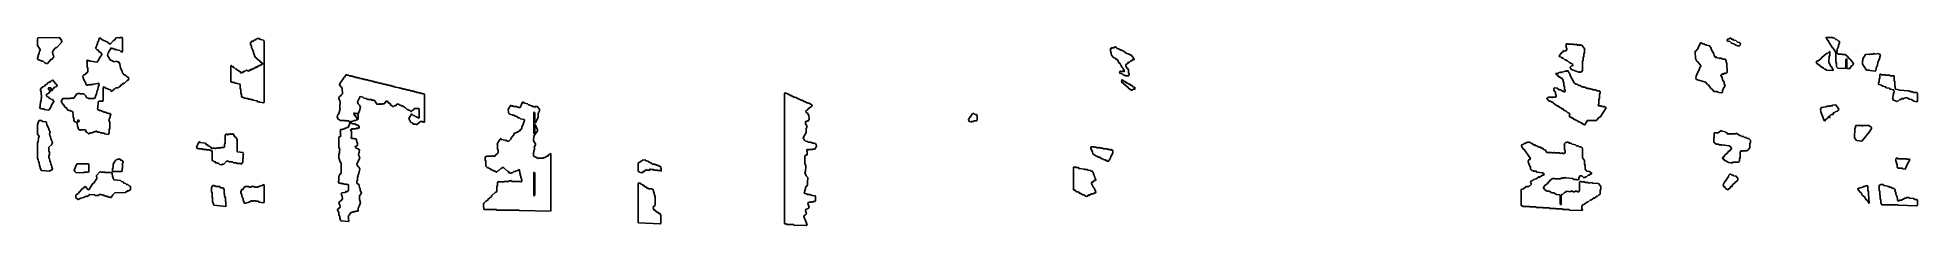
# Model space of a CAD drawing. Header units: millimetres. Extents: x 0 to 9902, y 0 to 994.
import ezdxf

# ---------------------------------------------------------------- set-up
doc = ezdxf.new("R2010")
doc.units = ezdxf.units.MM
doc.layers.add('M', color=7, linetype='Continuous')

msp = doc.modelspace()

# ---------------------------------------------------------------- linework, layer by layer
at = {"layer": 'M'}
for points in [[(37.8, 859.8), (29, 868), (22, 868), (20.2, 870.7), (9.7, 873.5), (0, 880.3), (0, 885.9), (3.5, 891.4), (3.5, 899.6), (8.8, 910.5), (10.5, 921.5), (14, 927), (14, 929.7), (0, 951.6), (0, 984.5), (3.5, 992.8), (115, 994.1), (122.1, 983.2), (123.8, 983.2), (128.3, 973.5), (123.8, 966.6), (101, 941.9), (97.5, 941.9), (88.8, 933.7), (79.1, 918.7), (80.9, 905.1), (84.4, 899.6), (86.2, 891.3), (72.9, 876.1), (71.1, 878.9), (51.9, 857), (47.5, 855.7), (37.8, 859.8)], [(328.9, 490.1), (327.2, 492.9), (316.7, 492.9), (309.7, 498.3), (306.2, 498.3), (304.5, 495.6), (295.7, 495.6), (286.9, 490.1), (278.2, 490.1), (269.3, 484.6), (264, 490.1), (257, 492.9), (252.6, 499.8), (254.3, 502.5), (251.8, 506.6), (227.3, 506.6), (223.7, 503.8), (221.9, 506.6), (218.4, 506.6), (214, 513.5), (214, 518.9), (210.5, 524.4), (208.7, 540.8), (206.1, 544.9), (193.9, 550.4), (191.2, 554.5), (191.2, 568.2), (187.7, 573.7), (187.7, 590.1), (185.9, 592.9), (185.9, 598.3), (183.3, 602.4), (174.6, 605.1), (172.8, 607.9), (164.1, 607.9), (162.3, 610.6), (158.8, 610.6), (153.5, 618.8), (143, 627.1), (134.2, 640.7), (132.5, 640.7), (124.5, 655.9), (132.5, 671), (172.8, 671), (174.6, 673.8), (190.4, 673.8), (206.2, 695.7), (209.7, 695.7), (211.4, 698.4), (222.1, 698.4), (223.8, 695.7), (243.1, 695.7), (251.9, 687.4), (257.1, 676.5), (265.9, 673.8), (267.7, 671), (299.1, 671), (305.2, 680.5), (305.2, 686), (310.5, 694.2), (312.2, 707.9), (317.5, 718.9), (319.3, 732.6), (322.8, 738), (322.8, 743.5), (324.5, 746.2), (320.2, 752.9), (318.5, 750.2), (294, 747.5), (292.2, 744.8), (278.2, 744.8), (276.4, 742), (265.9, 744.7), (264.1, 742), (257, 742), (254.3, 746.2), (254.3, 751.7), (242.1, 773.6), (242.1, 779.1), (236.8, 790.1), (243, 797), (248.3, 797), (255.3, 805.2), (258.8, 805.2), (264.9, 814.7), (264.9, 831.1), (261.4, 836.6), (261.4, 864), (259.6, 869.5), (262.3, 873.7), (265.9, 873.7), (267.7, 870.9), (276.4, 870.9), (278.2, 868.2), (313.2, 862.7), (330.7, 892.8), (335.1, 896.9), (338.5, 905), (332.4, 914.5), (325.4, 917.3), (316.7, 928.2), (313.2, 928.2), (305.2, 937.9), (310.5, 946.2), (312.2, 954.4), (315.7, 959.8), (315.7, 965.3), (322.8, 979), (322.8, 984.5), (327.2, 991.4), (337.8, 983.2), (367.6, 969.5), (381.6, 958.6), (400.9, 980.5), (402.7, 977.8), (413.1, 991.4), (429, 994.1), (430.8, 991.4), (434.2, 991.4), (435.9, 994.1), (444.8, 994.1), (447.5, 990), (447.5, 921.4), (444.8, 917.2), (437.7, 920), (432.4, 925.5), (416.6, 928.2), (414.9, 931), (406.1, 931), (397.4, 936.4), (388.6, 936.4), (386.9, 939.1), (372.1, 913.2), (368.6, 899.6), (383.4, 873.6), (393.9, 870.9), (400.9, 865.4), (416.8, 868.2), (418.5, 865.4), (427.3, 865.4), (433.5, 853.1), (437, 833.9), (445.7, 814.7), (447.5, 806.5), (455.3, 797), (458.8, 797), (471.1, 786), (478.2, 783.3), (480.8, 776.3), (474.6, 766.6), (472.8, 769.3), (457.1, 753), (453.6, 753), (450, 747.4), (448.3, 750.2), (444.8, 744.8), (437.8, 742), (432.5, 733.8), (429, 733.8), (423.8, 728.3), (411.5, 728.3), (404.5, 720.1), (401, 720.1), (397.5, 714.7), (388.6, 709.1), (385.1, 714.7), (355.3, 728.3), (348.3, 733.8), (345.8, 729.8), (345.8, 661.3), (343.1, 657.1), (322, 657.1), (319.4, 653.1), (317.7, 623), (315.9, 620.3), (315.9, 614.8), (318.5, 610.8), (322, 610.8), (323.8, 608.1), (332.5, 608.1), (341.3, 602.6), (346.6, 602.6), (348.3, 599.8), (357.1, 599.8), (365.9, 594.4), (371.2, 594.4), (372.9, 591.6), (381.7, 591.6), (386.1, 584.7), (382.6, 579.2), (382.6, 573.7), (377.3, 562.8), (377.3, 557.3), (375.6, 554.6), (380.8, 546.4), (380.8, 513.5), (377.3, 508), (377.3, 488.8), (371.1, 481.9), (353.5, 484.7), (351.7, 487.4), (341.2, 487.4), (339.5, 490.1), (328.9, 490.1)], [(8935.6, 961.1), (8923.3, 963.8), (8914.5, 972), (8902.2, 974.8), (8899.5, 979), (8903.9, 985.9), (8914.5, 988.6), (8916.2, 991.4), (8925.1, 985.9), (8930.4, 985.9), (8933.9, 980.4), (8946.2, 977.7), (8955, 969.5), (8965.5, 966.7), (8970, 959.8), (8968.2, 954.3), (8963.7, 947.4), (8946.1, 952.9), (8935.6, 961.1)], [(9475.6, 839.3), (9475.6, 858.5), (9472.3, 863.9), (9472.3, 913.2), (9470.6, 918.7), (9456.5, 939.2), (9454.9, 939.2), (9439.9, 963.8), (9438.2, 963.8), (9431.5, 977.5), (9429.9, 977.5), (9420.7, 992.7), (9421.6, 994.1), (9453.3, 994.1), (9455, 991.4), (9463.3, 991.4), (9471.6, 983.2), (9478.3, 983.2), (9486.6, 975), (9489.9, 975), (9492.5, 970.8), (9492.5, 965.3), (9485.8, 951.6), (9485.8, 946.1), (9479.2, 932.4), (9479.2, 924.2), (9475.8, 918.7), (9480, 909.3), (9483.3, 909.3), (9484.9, 906.5), (9504.9, 906.5), (9506.6, 903.8), (9523.2, 903.8), (9526.6, 898.3), (9534.9, 892.8), (9539.9, 884.6), (9548.2, 879.1), (9565.8, 855.8), (9559.9, 846.1), (9554.9, 843.4), (9546.5, 829.6), (9533.1, 829.6), (9530.6, 833.8), (9530.6, 877.6), (9528.2, 881.6), (9525.8, 877.6), (9525.8, 833.8), (9523.2, 829.6), (9483.2, 832.4), (9475.6, 839.3)], [(1169.9, 651.7), (1168.5, 654.4), (1158.8, 654.4), (1156, 659.9), (1133.8, 662.6), (1132.4, 665.4), (1121.3, 665.4), (1120, 668.1), (1110.2, 668.1), (1108.9, 670.8), (1097.8, 670.8), (1096.4, 673.6), (1086.7, 673.6), (1082.5, 679.1), (1075.6, 679.1), (1073.4, 683.2), (1073.4, 694.2), (1070.7, 699.7), (1070.7, 718.8), (1067.9, 724.3), (1067.9, 743.5), (1065.8, 747.5), (1050.6, 750.3), (1049.2, 753), (1039.5, 753), (1038.1, 755.7), (1028.4, 755.7), (1027, 758.5), (1020.1, 758.5), (1017.9, 762.6), (1017.9, 842.1), (1020.1, 846.4), (1024.3, 840.8), (1028.5, 840.8), (1031.3, 835.3), (1035.4, 835.3), (1043.8, 827.1), (1047.9, 827.1), (1050.7, 821.6), (1059, 818.9), (1061.8, 813.4), (1067.3, 813.4), (1072.8, 805.3), (1077, 810.7), (1079.8, 808), (1086.7, 816.2), (1089.6, 816.2), (1090.9, 813.5), (1099.2, 821.6), (1113, 816.2), (1120, 824.4), (1124.2, 821.7), (1132.5, 829.9), (1133.9, 827.2), (1140.8, 832.6), (1144.9, 832.6), (1149.1, 838.1), (1154.7, 835.3), (1161.7, 843.6), (1163, 840.9), (1164.3, 843.5), (1168.5, 843.5), (1172.7, 849.1), (1174.1, 846.4), (1178.2, 851.8), (1182.4, 851.8), (1184.4, 855.8), (1181, 862.5), (1175.4, 862.5), (1172.7, 868), (1169.9, 868), (1157.4, 881.7), (1154.6, 881.7), (1151.8, 887.2), (1146.3, 889.9), (1137.3, 913.2), (1137.3, 918.7), (1134.5, 926.9), (1127.5, 940.6), (1127.5, 946.1), (1122, 959.8), (1122, 965.3), (1128.3, 975), (1133.9, 972.3), (1138, 977.7), (1142.2, 977.7), (1146.3, 983.2), (1151.9, 983.2), (1156, 988.7), (1165.9, 988.7), (1167.2, 985.9), (1174.2, 985.9), (1175.6, 983.2), (1189.4, 980.4), (1192.9, 973.5), (1192.9, 653.1), (1190.8, 648.9), (1169.9, 651.7)], [(5713.9, 802.3), (5701, 805), (5699.7, 809.2), (5702.8, 816.3), (5704.6, 813.4), (5713, 813.4), (5714.8, 816.3), (5715.7, 813.4), (5717.3, 813.4), (5718.2, 816.2), (5720.9, 816.2), (5721.7, 813.4), (5723.3, 813.4), (5724.6, 817.4), (5717.3, 832.4), (5711.3, 837.9), (5706.2, 848.8), (5704.4, 848.8), (5701.9, 857.1), (5695.9, 859.8), (5690.7, 873.5), (5688.2, 873.5), (5684.7, 878.9), (5680.4, 878.9), (5677.9, 884.4), (5668.4, 887.2), (5665, 892.6), (5661.6, 892.6), (5659.8, 898.1), (5658.1, 898.1), (5656, 905), (5656, 913.2), (5652.5, 921.5), (5652.5, 932.4), (5653.9, 936.8), (5655.6, 934), (5657.3, 939.5), (5659.9, 936.7), (5660.7, 939.4), (5667.6, 939.4), (5668.5, 942.3), (5669.4, 939.4), (5671.9, 939.4), (5672.7, 942.1), (5678, 944.9), (5678.9, 942.1), (5683.1, 942.1), (5685.7, 936.6), (5696, 933.9), (5696.9, 931.2), (5702, 931.2), (5702.9, 928.4), (5708, 928.4), (5708.9, 925.7), (5714, 925.7), (5714.9, 922.9), (5720, 922.9), (5720.9, 920.2), (5726.9, 917.4), (5727.8, 914.7), (5732, 914.7), (5732.9, 912), (5750.1, 906.5), (5750.9, 903.8), (5756.1, 903.8), (5756.9, 901), (5762.1, 901), (5765.5, 892.8), (5770.6, 890.1), (5772.8, 883.1), (5771.5, 876.2), (5769.6, 876.2), (5768.8, 878.7), (5767.2, 873.5), (5765.5, 873.5), (5764.6, 870.7), (5758.6, 870.7), (5754.3, 865.3), (5747.5, 862.5), (5746.6, 859.8), (5744.8, 859.8), (5744, 862.3), (5742.3, 857), (5740.6, 857), (5739.8, 854.3), (5732.9, 851.6), (5731.6, 844.8), (5732.9, 840.8), (5734.6, 840.8), (5737.2, 832.6), (5742.3, 829.8), (5745.8, 821.6), (5747.1, 817.4), (5747.1, 809.2), (5750.5, 801), (5750.5, 798.2), (5746.6, 791.2), (5744.8, 794), (5743.2, 791.3), (5734.5, 791.3), (5733.7, 793.9), (5732, 791.3), (5718.2, 796.8), (5713.9, 802.3)], [(8073.3, 833.8), (8073.3, 836.6), (8079.5, 843.5), (8084.8, 843.5), (8087.4, 847.6), (8084.8, 854.3), (8076, 857), (8072.5, 862.5), (8067.2, 862.5), (8058.4, 870.7), (8054.9, 870.7), (8051.3, 876.2), (8044.3, 876.2), (8035.5, 884.4), (8030.2, 884.4), (8026.7, 889.9), (8017.9, 892.6), (8015.2, 896.8), (8028.4, 914.7), (8032, 914.7), (8037.2, 922.9), (8040.9, 922.9), (8042.6, 920.3), (8047.9, 925.7), (8051.4, 923), (8055.7, 929.7), (8055.7, 935.1), (8052.2, 940.6), (8052.2, 954.3), (8050.4, 957.1), (8053.1, 961.3), (8058.5, 961.3), (8060.2, 958.6), (8065.5, 961.3), (8067.3, 958.5), (8090.2, 958.5), (8091.9, 955.8), (8097.2, 958.6), (8100.7, 955.8), (8104.2, 958.6), (8111.2, 953.1), (8113, 955.8), (8116.6, 955.8), (8118.3, 953.1), (8121.8, 955.8), (8123.6, 953.1), (8127, 953.1), (8128.9, 955.9), (8130.7, 953.1), (8134.2, 953.1), (8151, 932.4), (8149.2, 929.7), (8149.2, 913.2), (8145.7, 907.8), (8145.7, 894.1), (8142.2, 888.6), (8142.2, 874.9), (8138.6, 869.4), (8138.6, 820.1), (8130.6, 810.4), (8128.9, 813.1), (8127.2, 810.5), (8123.5, 810.5), (8121.8, 813.2), (8118.3, 810.5), (8079.5, 824.2), (8073.3, 833.8)], [(8853, 706.4), (8846, 706.4), (8844.2, 709.2), (8830.2, 709.2), (8821.4, 720.1), (8816.1, 722.9), (8809.1, 733.9), (8802.1, 742), (8796.8, 744.8), (8786.3, 758.5), (8738.8, 772.2), (8734.4, 779.1), (8736.2, 790.1), (8746.7, 814.7), (8753.7, 825.7), (8753.7, 831.1), (8760.8, 842.1), (8760.8, 844.8), (8745.9, 865.3), (8740.6, 868), (8732.7, 883.1), (8730.9, 918.8), (8733.6, 922.9), (8737.1, 922.9), (8746.7, 937.9), (8746.7, 940.7), (8761.7, 966.8), (8770.5, 961.3), (8777.6, 961.3), (8786.4, 955.8), (8791.6, 955.8), (8793.4, 953), (8807.5, 950.3), (8815.4, 937.9), (8815.4, 932.5), (8829.4, 907.8), (8831.2, 899.6), (8839, 887.4), (8844.3, 890.1), (8846.1, 887.3), (8860.1, 884.6), (8861.8, 882), (8863.5, 884.6), (8868.9, 884.6), (8877.7, 879.1), (8890, 879.1), (8894.4, 872.2), (8894.4, 864), (8897.9, 858.5), (8899.7, 809.2), (8893.4, 802.2), (8891.6, 805), (8884.7, 805), (8881.2, 799.5), (8877.6, 799.5), (8875.9, 802.2), (8872.4, 796.8), (8868.9, 796.8), (8866.3, 792.8), (8873.3, 781.9), (8875.1, 770.9), (8883.9, 757.2), (8883.9, 749), (8889.2, 740.8), (8875.1, 716.1), (8875.1, 705.1), (8872.4, 700.9), (8854.8, 703.7), (8853, 706.4)], [(9413.2, 826.9), (9408.2, 832.4), (9404.9, 832.4), (9401.6, 837.9), (9396.6, 837.9), (9393.2, 843.3), (9389.9, 843.3), (9383.3, 851.6), (9378.3, 851.6), (9369, 864), (9374.9, 870.9), (9379.9, 870.9), (9393.2, 881.8), (9396.6, 887.3), (9423.2, 909.3), (9428.2, 909.3), (9438.3, 920.3), (9440.9, 916), (9440.9, 899.5), (9437.5, 894.1), (9435.9, 861.3), (9448.3, 838.1), (9450, 838.1), (9459.2, 822.9), (9456.6, 818.7), (9421.5, 821.4), (9418.2, 826.9), (9413.2, 826.9)], [(9634.7, 821.4), (9612.2, 853), (9612.2, 869.5), (9615.5, 875), (9615.5, 880.4), (9628, 903.8), (9649.8, 906.5), (9651.4, 903.9), (9653, 906.5), (9669.7, 906.5), (9671.3, 909.3), (9674.8, 909.3), (9676.4, 906.5), (9698.1, 909.3), (9699.7, 906.5), (9704.7, 906.5), (9707.3, 902.3), (9703.9, 891.3), (9703.9, 885.9), (9694, 861.2), (9692.3, 847.5), (9685.6, 833.8), (9685.6, 828.4), (9682.3, 820.1), (9679.8, 815.9), (9653, 818.7), (9651.3, 821.4), (9634.7, 821.4)], [(1597.9, 24.6), (1596, 28.8), (1592.3, 39.8), (1592.3, 45.3), (1587.3, 58.9), (1586.1, 67.2), (1579.9, 83.6), (1581.8, 87.8), (1585.5, 87.8), (1588, 93.3), (1591.7, 93.3), (1593.5, 97.3), (1592.3, 108.2), (1587.3, 119.2), (1590.4, 126.1), (1599.1, 131.6), (1605.9, 141.1), (1604.7, 154.8), (1599.7, 165.8), (1602.9, 172.7), (1620.3, 175.4), (1625.3, 181), (1626.6, 178.2), (1629, 178.2), (1635.1, 183.6), (1637, 187.7), (1637, 212.3), (1635.1, 216.3), (1627.7, 216.3), (1626.5, 219.1), (1611.6, 219.1), (1610.3, 221.8), (1596.7, 221.8), (1595.4, 224.5), (1588, 224.5), (1583.6, 231.5), (1586.1, 237), (1587.3, 258.9), (1589.8, 267.1), (1593, 274.1), (1595.5, 271.4), (1598.5, 278), (1598.5, 310.9), (1599.7, 313.6), (1599.7, 330), (1594.2, 336.8), (1586.1, 357.4), (1587.3, 360.2), (1587.3, 376.6), (1589.8, 382.1), (1589.8, 395.8), (1592.3, 404), (1586.1, 412.2), (1586.1, 464.2), (1590.5, 471.2), (1595.4, 471.2), (1597.2, 475.2), (1596, 480.6), (1596, 491.6), (1593.5, 497.1), (1596.7, 506.8), (1605.3, 506.8), (1606.6, 509.5), (1614, 509.5), (1615.3, 512.2), (1620.2, 512.2), (1621.5, 515), (1626.5, 515), (1627.7, 517.7), (1635.1, 517.7), (1646.4, 545.2), (1647.6, 542.5), (1649.4, 546.4), (1647.6, 550.2), (1645.1, 544.7), (1643.8, 547.6), (1641.3, 547.6), (1638.9, 553.1), (1628.9, 553.1), (1627.8, 555.7), (1626.6, 553.1), (1619, 553.1), (1617.8, 555.8), (1592.9, 555.8), (1591.7, 558.6), (1585.5, 561.3), (1578.6, 573.7), (1579.9, 582), (1586.1, 592.9), (1593.5, 614.8), (1592.3, 617.5), (1592.3, 639.5), (1593.5, 642.2), (1593.5, 655.9), (1587.3, 669.5), (1587.3, 675.1), (1590.4, 682), (1595.4, 684.7), (1599.2, 690.2), (1601.6, 690.2), (1605.9, 697), (1604.7, 727), (1591, 743.5), (1591, 746.3), (1596.6, 758.6), (1610.3, 775), (1614, 783.3), (1616.5, 783.3), (1624, 797), (1627.8, 797), (1629.1, 794.3), (1639, 794.3), (1640.2, 791.5), (1650.2, 791.5), (1651.4, 788.8), (1661.3, 788.8), (1662.6, 786), (1672.5, 786), (1673.8, 783.3), (1683.7, 783.3), (1684.9, 780.6), (1694.9, 780.6), (1696.1, 777.8), (1706, 777.8), (1707.3, 775.1), (1717.2, 775.1), (1718.4, 772.3), (1728.4, 772.3), (1729.6, 769.6), (1739.5, 769.6), (1740.8, 766.9), (1750.7, 766.9), (1752, 764.1), (1761.9, 764.1), (1763.1, 761.4), (1773.1, 761.4), (1774.3, 758.7), (1784.2, 758.7), (1785.5, 755.9), (1795.4, 755.9), (1796.6, 753.2), (1806.6, 753.2), (1807.8, 750.4), (1817.7, 750.4), (1819, 747.7), (1828.9, 747.7), (1830.2, 745), (1840.1, 745), (1841.3, 742.2), (1851.3, 742.2), (1852.5, 739.5), (1862.4, 739.5), (1863.7, 736.8), (1873.6, 736.8), (1874.8, 734), (1883.5, 734), (1884.8, 731.3), (1905.9, 728.5), (1907.1, 725.8), (1917.1, 725.8), (1918.3, 723.1), (1928.2, 723.1), (1929.5, 720.3), (1939.4, 720.3), (1940.6, 717.6), (1950.6, 717.6), (1951.8, 714.8), (1961.7, 714.8), (1963, 712.1), (1972.9, 712.1), (1974.2, 709.4), (1984.1, 709.4), (1985.3, 706.6), (1995.3, 706.6), (1996.5, 703.9), (2006.4, 703.9), (2007.7, 701.2), (2017.6, 701.2), (2018.8, 698.4), (2028.8, 698.4), (2030, 695.7), (2036.2, 695.7), (2038.1, 691.5), (2038.1, 549.1), (2036.2, 544.7), (2034.8, 547.6), (2027.4, 547.6), (2026.2, 550.4), (2017.6, 550.4), (1997.7, 533.9), (1995.1, 533.9), (1993.9, 536.7), (1979, 536.7), (1974, 542.2), (1966.6, 544.9), (1956, 565.5), (1969.1, 589), (1970.4, 586.2), (1975.4, 586.2), (1981.6, 580.7), (1986.5, 580.7), (1992.7, 575.2), (1996.5, 575.2), (1997.7, 572.5), (2001.5, 572.5), (2002.7, 569.7), (2006.4, 569.7), (2007.6, 567.1), (2009.4, 571), (2009.4, 614.8), (2007.5, 618.8), (1985.3, 618.8), (1977.9, 610.6), (1971.7, 607.9), (1967.9, 602.4), (1965.4, 602.4), (1960.4, 607.9), (1946.7, 613.4), (1938, 621.6), (1935.6, 621.6), (1931.8, 627), (1925.6, 629.8), (1924.4, 632.5), (1915.7, 632.5), (1914.4, 635.3), (1904.5, 638), (1903.3, 640.7), (1892.2, 640.7), (1884.8, 632.5), (1878.5, 632.5), (1872.3, 627), (1868.5, 632.5), (1862.3, 635.3), (1857.3, 643.5), (1854.9, 643.5), (1851.1, 648.9), (1847.4, 648.9), (1842.5, 657.1), (1836.4, 657.1), (1831.4, 648.9), (1828.9, 648.9), (1826.4, 643.5), (1815.2, 643.5), (1812.7, 640.6), (1811.4, 643.5), (1807.8, 643.5), (1806.6, 640.7), (1804, 640.7), (1801.6, 643.4), (1800.4, 640.7), (1795.3, 640.7), (1794.1, 643.3), (1792.9, 640.7), (1787.8, 640.7), (1784.1, 648.9), (1781.6, 648.9), (1777.9, 657.2), (1771.7, 662.6), (1760.5, 662.6), (1759.3, 665.4), (1739.4, 665.4), (1738.2, 668.1), (1733.2, 668.1), (1732, 670.8), (1718.3, 673.6), (1713.4, 679.1), (1698.6, 681.8), (1685.6, 653.1), (1688.7, 643.6), (1696.1, 635.4), (1700.5, 625.8), (1694.3, 601.1), (1687.4, 588.6), (1684.8, 591.4), (1672.4, 591.4), (1671.1, 594.2), (1667.5, 594.2), (1665.7, 590.2), (1668.8, 583.4), (1673.8, 580.7), (1685.6, 562.8), (1683.7, 558.6), (1678.7, 558.6), (1677.5, 555.8), (1666.3, 555.8), (1665.1, 553.1), (1652.7, 550.4), (1650.8, 546.4), (1653.9, 539.6), (1658.9, 539.6), (1660.1, 536.9), (1672.5, 536.9), (1673.8, 534.1), (1678.7, 534.1), (1680, 531.4), (1688.6, 531.4), (1694.3, 521.7), (1694.3, 518.9), (1692.4, 514.8), (1684.9, 514.8), (1683.6, 511.9), (1682.3, 514.8), (1678.7, 514.8), (1677.5, 512), (1660.1, 512), (1658.9, 509.3), (1656.3, 509.3), (1653.8, 512), (1648.4, 505.3), (1653.3, 497.1), (1653.3, 469.7), (1652.1, 464.2), (1653.9, 460.2), (1667.5, 460.2), (1668.8, 457.5), (1677.5, 457.5), (1679.4, 453.3), (1679.4, 447.8), (1684.3, 434.1), (1685.6, 425.9), (1681.2, 418.9), (1675, 418.9), (1673.2, 414.9), (1677.5, 408.2), (1688.7, 405.4), (1689.9, 402.7), (1693.6, 402.7), (1695.5, 398.5), (1694.3, 387.5), (1691.8, 382), (1690.5, 373.9), (1696.8, 360.2), (1695.5, 354.7), (1681.9, 324.5), (1681.9, 321.9), (1684.9, 315.1), (1687.4, 315.1), (1689.9, 309.6), (1693.6, 306.8), (1696.8, 297.2), (1694.3, 283.5), (1688.1, 267), (1688.1, 261.6), (1685.6, 256.1), (1684.3, 239.7), (1681.9, 234.2), (1681.9, 226), (1683.7, 222), (1692.4, 216.5), (1694.3, 212.3), (1695.5, 201.4), (1699.2, 193.2), (1699.2, 187.7), (1705.5, 171.2), (1695.5, 157.5), (1695.5, 138.4), (1700.5, 121.9), (1695.5, 105.5), (1689.3, 91.8), (1688.1, 86.4), (1689.3, 80.9), (1687.4, 76.7), (1676.2, 76.7), (1675, 73.9), (1670, 73.9), (1668.8, 71.2), (1662.6, 73.9), (1661.3, 71.2), (1656.4, 71.2), (1655.1, 68.5), (1650.2, 68.5), (1641.5, 54.8), (1637.8, 52.1), (1635.9, 45.3), (1637.2, 42.6), (1637.2, 34.3), (1639.7, 26.1), (1637.7, 21.9), (1597.9, 24.6)], [(5774.9, 884.8), (5776.2, 880.4), (5774.9, 876), (5773.5, 880.4), (5774.9, 884.8)], [(8137.6, 536.7), (8134.1, 542.1), (8128.8, 542.1), (8123.5, 547.6), (8116.5, 547.6), (8112.9, 553.1), (8104.1, 555.9), (8100.6, 561.3), (8091.8, 561.3), (8088.3, 566.8), (8083, 566.8), (8079.5, 572.3), (8072.5, 572.3), (8068, 579.2), (8071.5, 587.4), (8067.2, 594.2), (8058.4, 596.9), (8051.3, 605.1), (8039, 610.6), (8035.5, 616.1), (8028.4, 616.1), (8024.9, 621.6), (8017.9, 624.3), (8014.4, 629.8), (8009.1, 629.8), (8005.6, 635.2), (8000.3, 635.2), (7975.6, 654.4), (7972.1, 654.4), (7970.3, 657.1), (7961.5, 657.1), (7950, 672.3), (7956.3, 679.3), (7961.6, 676.5), (7963.3, 679.3), (7966.9, 679.3), (7970.4, 676.6), (7972.1, 679.3), (7977.5, 679.3), (7979.2, 676.6), (7980.9, 679.3), (7996.7, 679.3), (7999.3, 683.3), (7999.3, 688.7), (7995.8, 694.2), (7995.8, 702.4), (7987, 716.1), (7987, 724.4), (7989.7, 728.5), (8003.9, 725.8), (8014.4, 717.6), (8021.5, 717.6), (8032.1, 709.4), (8039.1, 709.4), (8040.9, 706.6), (8044.3, 706.6), (8046.9, 710.7), (8046.9, 716.1), (8043.4, 721.6), (8043.4, 735.3), (8039.8, 740.7), (8039.8, 754.4), (8036.3, 759.9), (8036.3, 768.1), (8026.7, 780.4), (8021.4, 780.4), (8017.9, 785.8), (8012.6, 785.8), (8007.3, 794.1), (8000.3, 796.8), (7997.6, 801), (8000.3, 805.2), (8003.8, 802.5), (8009.1, 808), (8010.9, 805.3), (8016.2, 810.7), (8019.7, 808), (8021.4, 810.7), (8025, 810.7), (8026.7, 808), (8028.4, 810.7), (8042.5, 813.4), (8047.9, 819), (8049.7, 816.2), (8058.4, 816.2), (8060.2, 819), (8067.3, 805.2), (8071.7, 801.1), (8075.2, 790.1), (8089.3, 765.4), (8089.3, 762.7), (8095.5, 753.1), (8102.5, 747.7), (8107.8, 747.7), (8118.3, 739.5), (8125.4, 739.5), (8134.2, 734), (8141.2, 734), (8143, 731.3), (8150, 731.3), (8158.8, 725.8), (8165.9, 725.8), (8167.6, 723.1), (8172.9, 725.8), (8174.7, 723.1), (8181.7, 723.1), (8183.5, 720.3), (8190.5, 720.3), (8192.3, 717.6), (8206.4, 717.6), (8215.2, 712.1), (8222.2, 712.1), (8224, 709.4), (8227.5, 712.2), (8230.2, 707.9), (8230.2, 699.7), (8226.7, 694.2), (8226.7, 672.3), (8223.2, 666.8), (8223.2, 642.2), (8219.7, 636.7), (8222.2, 632.7), (8236.3, 632.7), (8238.1, 630), (8245.1, 630), (8246.9, 627.2), (8253.9, 630), (8261.9, 623), (8231, 572.3), (8227.5, 572.3), (8220.5, 566.8), (8215.2, 558.6), (8211.6, 555.8), (8202.9, 555.8), (8201, 553), (8199.2, 555.8), (8164.1, 555.8), (8148.2, 531.1), (8144.7, 536.7), (8137.6, 536.7)], [(9770.3, 672.3), (9772, 675.1), (9773.7, 688.8), (9777, 694.2), (9777, 699.7), (9780.3, 705.2), (9780.3, 710.6), (9776.2, 717.4), (9757.9, 720.1), (9754.6, 725.6), (9737.9, 728.3), (9734.6, 733.8), (9719.6, 736.6), (9713, 742), (9699.6, 744.8), (9697.1, 748.9), (9697.1, 754.5), (9700.4, 760), (9700.4, 773.6), (9703.7, 779.1), (9703.7, 795.5), (9706.3, 799.7), (9709.7, 799.7), (9711.4, 797), (9733, 797), (9734.7, 794.3), (9756.4, 794.3), (9758, 791.5), (9778, 791.5), (9780.5, 787.3), (9780.5, 765.4), (9783.9, 760), (9783.9, 738), (9785.5, 735.3), (9785.5, 724.4), (9788, 720.3), (9804.6, 717.6), (9806.3, 714.8), (9856.3, 712.1), (9857.9, 709.4), (9866.3, 709.4), (9867.9, 706.6), (9879.6, 706.6), (9881.2, 703.9), (9899.6, 703.9), (9902.1, 699.7), (9902.1, 658.6), (9899.5, 654.4), (9882.8, 657.2), (9871.1, 665.4), (9857.8, 668.1), (9854.5, 673.6), (9847.8, 673.6), (9846.2, 676.3), (9832.9, 673.6), (9826.2, 668), (9824.5, 670.8), (9821.3, 670.8), (9814.6, 665.4), (9809.6, 665.4), (9803, 659.9), (9793, 657.2), (9791.3, 654.3), (9786.2, 659.9), (9776.2, 662.6), (9770.3, 672.3)], [(20.2, 616.1), (18.5, 618.8), (13.2, 618.8), (10.5, 623), (14, 628.5), (14, 642.2), (15.8, 645), (15.8, 653.2), (19.3, 658.6), (19.3, 672.3), (21, 675.1), (19.3, 707.9), (15.8, 713.3), (15.8, 721.6), (20.2, 728.5), (23.7, 728.5), (27.2, 734), (36, 736.7), (43, 745), (46.5, 745), (55.3, 755.9), (58.8, 755.9), (60.6, 758.7), (62.4, 756), (65.8, 761.4), (69.3, 761.4), (78.2, 769.7), (103.7, 740.8), (97.5, 733.8), (88.7, 731.1), (72.9, 711.8), (70.1, 716.1), (73.7, 721.6), (69.3, 728.3), (58.9, 728.3), (56.3, 724.3), (58.9, 717.6), (62.4, 717.6), (66.9, 710.6), (57.2, 698.2), (50.2, 695.5), (45.8, 688.7), (50.2, 682), (57.2, 679.2), (60.7, 673.8), (64.2, 673.8), (69.4, 668.3), (78.2, 665.5), (86.2, 655.9), (75.6, 639.4), (70.4, 625.7), (58.9, 610.6), (36, 613.3), (34.3, 616.1), (20.2, 616.1)], [(3984.3, 2.7), (3982.9, 5.5), (3946.2, 5.5), (3944.7, 8.2), (3936.3, 8.2), (3934.1, 12.4), (3934.1, 697), (3936.3, 701.2), (3951.9, 695.7), (3953.3, 692.9), (3959, 692.9), (3966, 687.5), (3970.3, 687.5), (3971.7, 684.7), (3977.3, 684.7), (3984.4, 679.3), (3988.6, 679.3), (3990.1, 676.5), (3995.7, 676.5), (4002.7, 671), (4007, 671), (4008.4, 668.3), (4014, 668.3), (4021.1, 662.8), (4026.8, 662.8), (4033.8, 657.3), (4038.1, 657.3), (4039.5, 654.6), (4045.1, 654.6), (4052.2, 649.1), (4056.5, 649.1), (4057.9, 646.4), (4063.5, 646.4), (4070.6, 640.9), (4074.8, 640.9), (4079.8, 634), (4074.8, 627), (4064.9, 621.6), (4062.1, 616.1), (4057.9, 616.1), (4055.1, 610.6), (4049.4, 607.9), (4047.3, 603.8), (4049.4, 597.1), (4055, 594.3), (4062.8, 582), (4064.3, 560), (4059.2, 553), (4057.8, 555.7), (4055, 550.2), (4053.6, 553), (4052.2, 550.4), (4046.6, 550.4), (4044.5, 546.3), (4044.5, 538.2), (4051.5, 527.2), (4051.5, 518.9), (4048.7, 513.5), (4048.7, 491.6), (4033.2, 464.2), (4039.5, 451.9), (4045.1, 446.5), (4056.5, 443.8), (4057.9, 441), (4070.6, 441), (4072, 438.3), (4079.1, 438.3), (4080.5, 435.6), (4091.8, 435.6), (4093.2, 432.8), (4097.4, 432.8), (4103.8, 423.2), (4103.8, 420.4), (4096, 405.2), (4091.8, 405.2), (4090.3, 402.4), (4087.5, 405.2), (4086.1, 402.4), (4084.6, 405.1), (4083.3, 402.5), (4063.5, 402.5), (4062.1, 399.8), (4059.2, 399.8), (4057.8, 402.4), (4055, 399.7), (4053.6, 402.4), (4051.5, 398.5), (4051.5, 393), (4053, 390.3), (4053, 379.4), (4054.4, 376.6), (4052.2, 372.3), (4049.4, 375.1), (4048, 372.4), (4045.2, 372.4), (4041.7, 365.6), (4041.7, 327.3), (4047.3, 316.4), (4045.9, 313.6), (4044.5, 286.2), (4041.7, 280.8), (4049.4, 263), (4057.2, 253.4), (4057.2, 242.4), (4055.8, 239.7), (4055.8, 215), (4052.2, 208.1), (4049.4, 208.1), (4044.5, 198.6), (4044.5, 193.1), (4041.7, 187.6), (4041.7, 182.2), (4038.8, 174), (4040.9, 170), (4052.2, 167.2), (4053.6, 164.5), (4067.8, 164.5), (4069.2, 161.8), (4076.2, 161.8), (4077.6, 159), (4096, 156.3), (4098.2, 152.1), (4098.2, 132.9), (4091.7, 125.9), (4088.9, 128.6), (4087.5, 126), (4080.5, 126), (4079, 123.2), (4076.2, 125.9), (4074.8, 123.2), (4064.9, 123.2), (4063.5, 120.4), (4060.7, 123.2), (4057.2, 116.5), (4064.3, 97.3), (4059.3, 90.4), (4052.2, 87.6), (4050.8, 84.9), (4046.6, 84.9), (4044.5, 78.1), (4050.1, 61.7), (4043.7, 54.8), (4039.5, 54.8), (4036, 48), (4053, 4.2), (4050.8, 0), (3984.3, 2.7)], [(5743.1, 733.8), (5737.9, 733.8), (5735.3, 739.3), (5721.6, 747.5), (5720.7, 750.2), (5719, 750.2), (5717.3, 755.7), (5711.3, 755.7), (5709.1, 762.7), (5711.3, 769.6), (5713.2, 769.6), (5714, 766.9), (5720, 766.9), (5720.9, 764.1), (5727.8, 761.4), (5728.6, 758.7), (5734.6, 758.7), (5736.3, 753.2), (5742.3, 753.2), (5743.2, 750.4), (5746.6, 750.4), (5747.5, 747.7), (5750.9, 747.7), (5751.8, 745), (5757.8, 745), (5759.5, 739.5), (5765.5, 739.5), (5768.9, 734), (5779.2, 731.3), (5780.5, 727.1), (5779.2, 719.8), (5778.2, 722.9), (5776.6, 722.9), (5775.8, 720.1), (5773.1, 720.1), (5772.2, 722.7), (5768, 717.4), (5765.5, 717.4), (5764.6, 714.6), (5747.3, 725.6), (5743.1, 733.8)], [(1673.6, 580.5), (1671.1, 580.5), (1666.7, 590.2), (1668.7, 594.4), (1671.3, 594.4), (1672.5, 591.6), (1684.9, 591.6), (1688.1, 584.7), (1688.1, 565.5), (1686.1, 561.2), (1673.6, 580.5)], [(2536.4, 82.1), (2417.8, 82.1), (2416.3, 84.9), (2352, 84.9), (2349.8, 89.1), (2349.8, 94.5), (2348.4, 97.3), (2348.4, 113.8), (2350.5, 117.9), (2362, 128.9), (2369.1, 131.6), (2372, 137.1), (2390.6, 153.5), (2393.4, 159), (2410.6, 175.4), (2417.7, 178.2), (2419.9, 182.2), (2419.9, 206.9), (2422.7, 212.3), (2422.7, 226), (2424.9, 230.2), (2429.2, 230.2), (2430.7, 233), (2433.6, 230.2), (2456.4, 230.2), (2457.8, 232.9), (2482.1, 232.9), (2483.5, 235.7), (2490.7, 235.7), (2493.6, 238.5), (2499.4, 232.9), (2545.1, 232.9), (2547.9, 230.3), (2551.4, 237), (2551.4, 242.4), (2545.7, 256.1), (2545.7, 261.6), (2542.8, 267), (2542.8, 272.5), (2540, 278), (2540, 283.5), (2538.5, 286.2), (2538.5, 291.7), (2536.5, 295.7), (2529.4, 290.2), (2518, 287.5), (2516.5, 284.8), (2507.9, 284.8), (2500.8, 279.3), (2495.1, 279.3), (2493.7, 276.6), (2486.4, 276.6), (2480.7, 284.8), (2476.4, 284.8), (2453.5, 306.7), (2447.9, 306.7), (2443.6, 301.2), (2439.3, 301.2), (2429.3, 290.2), (2426.4, 290.2), (2417.8, 282), (2410.6, 287.5), (2404.9, 287.5), (2397.8, 293), (2393.5, 293), (2392, 295.7), (2386.3, 295.7), (2383.4, 301.2), (2374.9, 303.9), (2373.4, 306.7), (2367.7, 306.7), (2361.2, 313.6), (2361.2, 341), (2358.4, 346.4), (2358.4, 360.2), (2360.6, 364.4), (2366.3, 364.4), (2367.7, 367.1), (2394.9, 367.1), (2396.3, 369.9), (2399.3, 367.1), (2409.2, 367.1), (2412, 372.5), (2422, 380.8), (2425.6, 387.6), (2425.6, 398.5), (2422.7, 403.9), (2422.7, 425.9), (2421.3, 431.4), (2436.3, 457.4), (2439.3, 460.3), (2442.2, 454.7), (2462.2, 452), (2463.6, 449.3), (2472.2, 449.3), (2473.6, 446.5), (2482.1, 446.5), (2490.7, 454.7), (2496.4, 465.6), (2507.8, 479.3), (2512.1, 487.5), (2515, 490.3), (2522.1, 490.3), (2523.6, 493.1), (2529.3, 493.1), (2533.6, 498.5), (2537.9, 498.5), (2543.6, 506.8), (2546.4, 506.8), (2551.4, 516.3), (2551.4, 521.7), (2555.7, 530), (2564.3, 557.3), (2562.2, 561.3), (2543.6, 564.1), (2537.9, 569.5), (2530.7, 569.5), (2529.3, 572.3), (2526.4, 572.3), (2522.1, 577.7), (2515, 577.7), (2509.3, 583.2), (2502.1, 583.2), (2500.7, 586), (2486.4, 588.7), (2483.5, 591.5), (2481.3, 595.6), (2481.3, 603.8), (2478.5, 612.1), (2483.5, 624.5), (2487.8, 627.2), (2492.1, 635.5), (2495.1, 632.7), (2503.7, 632.7), (2505.1, 630), (2522.2, 630), (2523.7, 627.2), (2529.4, 627.2), (2530.8, 624.5), (2542.1, 624.5), (2553.6, 651.9), (2558, 651.9), (2559.4, 649.1), (2565.1, 649.1), (2566.6, 646.4), (2580.9, 643.6), (2585.1, 638.2), (2589.4, 638.2), (2590.9, 635.4), (2603.7, 632.7), (2605.2, 630), (2612.3, 630), (2613.8, 627.2), (2619.3, 627.2), (2620.8, 630), (2623.7, 627.3), (2625.1, 630), (2632.3, 630), (2644.5, 614.8), (2643.1, 612), (2643.1, 606.6), (2637.4, 592.9), (2636, 573.7), (2630.2, 557.3), (2622.3, 542.1), (2618.6, 546.3), (2618.6, 595.6), (2616.6, 599.5), (2614.5, 595.6), (2614.5, 488.9), (2616.6, 485), (2618.6, 488.9), (2618.6, 529.9), (2620.8, 534.3), (2633.1, 505.3), (2633.1, 499.8), (2614.5, 472.4), (2613.1, 447.8), (2623.1, 431.4), (2623.1, 428.6), (2615.9, 412.2), (2617.4, 409.5), (2617.4, 401.2), (2614.5, 395.7), (2614.5, 387.5), (2613.1, 384.8), (2613.1, 368.4), (2615.2, 364.3), (2629.5, 358.9), (2633.7, 353.5), (2636.5, 356.2), (2665.1, 356.2), (2666.5, 358.9), (2675.1, 358.9), (2680.8, 367.1), (2688, 367.1), (2690.8, 372.5), (2700.9, 380.9), (2703.1, 376.6), (2703.1, 80.9), (2701, 76.7), (2537.9, 79.4), (2536.4, 82.1)], [(9392.4, 614.8), (9396.6, 624.5), (9418.2, 627.2), (9419.9, 630), (9428.2, 630), (9429.9, 632.7), (9439.9, 630), (9441.5, 632.7), (9453.2, 632.7), (9454.8, 635.4), (9471.6, 638.2), (9487.5, 614.8), (9485, 607.9), (9481.6, 605.1), (9471.6, 602.4), (9466.6, 596.9), (9461.6, 596.9), (9454.9, 585.9), (9451.6, 588.6), (9450, 586), (9441.7, 583.2), (9439.2, 579.2), (9440.9, 573.7), (9438.3, 569.5), (9433.3, 574.9), (9428.3, 566.8), (9420, 561.3), (9415, 553.1), (9410.7, 554.5), (9394, 601.1), (9392.4, 614.8)], [(10.5, 321.8), (8.8, 324.5), (8.8, 332.8), (5.3, 338.2), (3.5, 349.2), (0, 354.7), (0, 436.9), (3.5, 442.3), (5.3, 464.2), (8.8, 472.4), (0, 483.3), (0, 535.4), (3.5, 540.9), (3.5, 546.4), (7.9, 556), (18.5, 556), (27.3, 550.6), (44.9, 547.8), (47.6, 543.7), (49.3, 532.7), (59.8, 513.5), (59.8, 508), (66.9, 494.3), (63.4, 486.1), (65.1, 475.2), (68.6, 469.7), (70.4, 458.8), (73.9, 453.3), (75.6, 445.1), (79.1, 439.6), (79.1, 436.8), (73, 427.2), (58.1, 412.2), (59.8, 409.5), (59.8, 393), (63.3, 387.6), (63.3, 373.8), (59.8, 368.3), (59.8, 360.2), (63.3, 354.7), (65.1, 341), (68.6, 335.6), (70.4, 324.6), (73.9, 319.1), (75.6, 308.2), (79.1, 299.9), (74.7, 293), (69.4, 293), (62.4, 287.5), (20.2, 290.2), (14, 302.6), (14, 310.8), (10.5, 316.3), (10.5, 321.8)], [(215, 558.5), (210.7, 554.5), (213.3, 547.8), (216.7, 547.8), (219.2, 551.8), (215, 558.5)], [(4908, 550.4), (4903.4, 560), (4912.1, 575.3), (4913.1, 572.6), (4925.1, 591.8), (4926.1, 589.1), (4927, 591.6), (4932.1, 591.6), (4937.2, 586.2), (4945.2, 586.2), (4949.8, 579.2), (4949.8, 560), (4947.2, 553.1), (4932.2, 553.1), (4931.2, 550.4), (4921.1, 550.4), (4920.1, 547.5), (4918.1, 550.3), (4917.1, 547.6), (4908, 550.4)], [(8893.4, 342.3), (8888.1, 342.3), (8882.9, 350.5), (8879.3, 350.5), (8874.9, 357.4), (8877.6, 361.6), (8881.1, 361.6), (8888.1, 372.6), (8902.2, 383.5), (8909.3, 394.6), (8911, 391.8), (8914.4, 394.5), (8922.3, 406.7), (8922.3, 409.4), (8918, 416.2), (8911, 421.7), (8884.6, 424.4), (8882.9, 427.1), (8870.6, 424.4), (8868.8, 427.1), (8856.5, 427.1), (8854.8, 429.9), (8842.5, 429.9), (8831.9, 438.1), (8829.2, 442.3), (8829.2, 464.2), (8831, 467), (8831, 486.1), (8833.7, 490.3), (8853, 490.3), (8867.1, 501.3), (8872.4, 501.3), (8874.2, 498.5), (8890, 495.8), (8895.2, 490.3), (8898.8, 490.3), (8904, 482.2), (8907.5, 484.8), (8912.8, 484.8), (8914.5, 482.2), (8916.2, 484.8), (8925.1, 484.8), (8926.8, 482.2), (8928.5, 484.8), (8946.1, 484.8), (8947.9, 487.6), (8954.9, 482.1), (8958.5, 482.1), (8963.7, 476.6), (8972.5, 476.6), (8977.8, 471.2), (8986.6, 471.2), (8991.8, 465.7), (9000.6, 465.7), (9005.9, 460.2), (9014.7, 460.2), (9022.6, 450.6), (9022.6, 439.5), (9019.1, 434.1), (9019.1, 412.2), (9012.9, 402.5), (9004.1, 394.2), (9002.3, 396.9), (9000.6, 394.3), (8983, 394.3), (8979.5, 391.5), (8977.7, 394.3), (8972.5, 394.3), (8968.2, 387.5), (8968.2, 357.4), (8964.7, 351.9), (8964.7, 341), (8962, 336.8), (8958.5, 334.1), (8953.1, 334.1), (8951.4, 336.7), (8949.7, 334.1), (8930.4, 334.1), (8928.6, 331.3), (8923.2, 331.3), (8921.5, 334), (8919.8, 331.3), (8906.6, 332.7), (8893.4, 342.3)], [(9572.2, 513.5), (9575.5, 519), (9575.5, 524.5), (9578.1, 528.7), (9609.8, 528.7), (9611.4, 526), (9613, 528.7), (9646.4, 528.7), (9658.1, 520.4), (9660.7, 516.3), (9660.7, 513.5), (9648.1, 492.9), (9609.8, 446.3), (9581.4, 449.1), (9570.5, 464.2), (9572.2, 513.5)], [(960.4, 323.1), (954.9, 328.6), (949.3, 328.6), (947.9, 331.3), (938.2, 331.3), (935.4, 336.8), (929.9, 336.8), (925.7, 342.3), (921.6, 342.3), (919.4, 346.4), (919.4, 393), (917.4, 397), (909.1, 397), (907.7, 399.8), (889.7, 399.8), (888.3, 402.5), (870.2, 402.5), (868.8, 405.2), (850.8, 405.2), (849.4, 408), (839.7, 408), (837.6, 414.9), (849.4, 441), (852.3, 443.8), (855.1, 438.3), (884.2, 435.6), (889.8, 427.3), (895.3, 427.3), (900.9, 419.1), (905, 419.1), (910.6, 413.7), (913.4, 413.7), (916.1, 408.2), (918.9, 408.2), (920.3, 405.5), (923, 408.2), (932.8, 408.2), (935.5, 405.5), (936.8, 408.2), (945.1, 408.2), (946.5, 410.9), (953.6, 410.9), (954.9, 408.3), (956.2, 410.9), (968.7, 410.9), (970.1, 413.7), (978.5, 410.9), (984.6, 417.7), (984.6, 428.6), (988.8, 436.9), (988.8, 475.2), (992.3, 482.1), (999.4, 482.1), (1000.8, 479.4), (1003.4, 479.4), (1004.8, 482.1), (1013.1, 482.1), (1014.5, 484.8), (1017.4, 484.8), (1018.8, 482.1), (1025.6, 482.1), (1027, 484.8), (1029.9, 484.8), (1039.6, 468.4), (1045.2, 465.7), (1051.4, 453.3), (1051.4, 393), (1053.5, 389), (1081.2, 386.3), (1084.7, 379.3), (1083.3, 373.8), (1083.3, 357.4), (1080.6, 351.9), (1080.6, 335.5), (1074.3, 325.8), (1070, 325.8), (1068.6, 328.6), (1049.2, 328.6), (1047.8, 331.3), (1031.2, 331.3), (1027, 336.8), (1007.6, 336.8), (1006.2, 339.5), (995.2, 339.5), (978.5, 323.1), (975.7, 325.8), (971.6, 320.3), (960.4, 323.1)], [(5629.8, 345), (5624.7, 345), (5623.8, 347.7), (5616.1, 347.7), (5611.8, 353.2), (5604.1, 353.2), (5603.2, 356), (5596.4, 358.7), (5595.5, 361.4), (5585.2, 361.4), (5582.7, 366.9), (5574.9, 366.9), (5574.1, 369.6), (5569.8, 369.6), (5565.5, 375.1), (5558.6, 377.9), (5556.1, 391.6), (5554.3, 391.6), (5551.8, 402.5), (5550.1, 402.5), (5548.8, 406.7), (5548.8, 412.2), (5550.1, 416.4), (5564.8, 416.4), (5565.6, 413.7), (5577.7, 413.7), (5578.5, 410.9), (5587, 410.9), (5588.8, 413.8), (5589.7, 410.9), (5600.8, 410.9), (5601.7, 408.2), (5612.8, 408.2), (5613.7, 405.4), (5636, 405.4), (5636.8, 402.7), (5648, 402.7), (5648.8, 400), (5655.6, 400), (5656.4, 402.7), (5658.3, 402.7), (5660.8, 397.2), (5662.6, 397.2), (5663.9, 393), (5663.9, 384.8), (5662.6, 380.7), (5659.1, 372.4), (5656.6, 372.4), (5652.7, 362.9), (5651.4, 356), (5649.7, 356), (5647.1, 347.7), (5645.4, 347.7), (5642.8, 339.5), (5632, 340.9), (5629.8, 345)], [(8067.2, 84.9), (8033.7, 84.9), (8032, 87.6), (7998.5, 87.6), (7996.7, 90.4), (7965.1, 90.4), (7963.3, 93.1), (7929.8, 93.1), (7928.1, 95.8), (7894.6, 95.8), (7892.9, 98.6), (7859.4, 98.6), (7857.7, 101.3), (7824.2, 101.3), (7822.4, 104.1), (7817.2, 104.1), (7814.5, 108.2), (7814.5, 187.7), (7817.1, 191.9), (7827.7, 194.6), (7841.8, 205.6), (7849, 205.6), (7850.7, 202.9), (7855.9, 208.3), (7859.4, 208.3), (7869, 217.8), (7863.8, 228.7), (7866.4, 232.9), (7873.5, 238.4), (7877, 238.4), (7882.3, 243.9), (7894.6, 246.6), (7908.8, 257.6), (7912.3, 254.9), (7929.9, 268.6), (7933.4, 265.9), (7935.9, 272.5), (7928.1, 279.3), (7898.1, 282), (7894.6, 287.5), (7878.8, 287.5), (7877, 290.2), (7871.7, 290.2), (7866.4, 295.8), (7863.8, 299.9), (7863.8, 308.1), (7855, 324.5), (7855, 330), (7851.4, 335.5), (7851.4, 341), (7857.7, 350.8), (7859.5, 348), (7863.7, 354.7), (7831.2, 402.5), (7825.9, 405.3), (7816.2, 420.4), (7816.2, 423.2), (7818.9, 427.3), (7827.7, 430.1), (7833, 435.6), (7836.6, 432.8), (7847.1, 441.1), (7850.6, 438.3), (7852.4, 441), (7859.5, 441), (7870.1, 432.8), (7875.4, 432.8), (7878.9, 427.3), (7887.7, 427.3), (7891.2, 421.9), (7898.2, 421.9), (7908.8, 413.7), (7917.6, 413.7), (7921.1, 408.2), (7928.2, 408.2), (7931.7, 402.7), (7940.5, 399.9), (7949.3, 386.3), (7958.1, 386.3), (7961.6, 383.6), (7963.3, 386.3), (7974, 386.3), (7975.7, 383.5), (7982.7, 383.5), (7984.4, 386.3), (7988.1, 386.3), (7989.8, 383.5), (8018, 383.5), (8019.7, 380.8), (8032.1, 383.5), (8033.8, 380.8), (8042.5, 380.8), (8046.9, 387.6), (8046.9, 395.7), (8043.4, 401.2), (8043.4, 425.9), (8041.6, 431.4), (8047.8, 438.3), (8054.9, 438.3), (8056.6, 441), (8063.8, 441), (8067.3, 435.6), (8077.8, 435.6), (8083.1, 430.1), (8100.7, 427.3), (8106, 421.9), (8114.8, 421.9), (8120.1, 416.4), (8130.7, 416.4), (8136, 410.9), (8138.6, 406.7), (8138.6, 357.5), (8149.2, 343.8), (8149.2, 324.6), (8152.7, 319.1), (8152.7, 297.2), (8160.6, 287.7), (8176.5, 285), (8181.7, 276.8), (8183.4, 279.6), (8186.2, 275.3), (8183.4, 271), (8181.7, 273.8), (8172.9, 265.6), (8167.6, 265.6), (8158.8, 257.4), (8153.6, 257.4), (8151.8, 254.6), (8142.9, 254.6), (8134.1, 262.9), (8125.4, 262.9), (8119.3, 253.3), (8119.3, 245.1), (8116.6, 241), (8109.4, 241), (8107.7, 243.7), (8090.1, 243.7), (8086.5, 249.2), (8049.6, 251.9), (8047.9, 254.6), (8046.2, 251.9), (8037.4, 251.9), (8035.6, 249.1), (8028.5, 251.9), (8019.7, 246.4), (7993.2, 246.4), (7991.5, 249.2), (7981, 249.2), (7979.3, 246.4), (7975.7, 246.4), (7972.2, 241), (7968.7, 241), (7952.9, 221.8), (7938.8, 210.9), (7932.6, 201.3), (7932.6, 198.6), (7938.8, 189.1), (7942.3, 189.1), (7945.8, 183.7), (7949.3, 183.7), (7951.1, 180.9), (7961.6, 180.9), (7975.7, 172.7), (7986.3, 172.7), (8000.4, 164.5), (8018, 161.7), (8020.7, 157.6), (8020.7, 113.8), (8023.2, 109.8), (8025.8, 113.8), (8025.8, 160.3), (8028.4, 164.5), (8032, 164.5), (8042.5, 175.4), (8051.3, 178.2), (8053.1, 180.9), (8074.2, 178.2), (8076, 180.9), (8086.7, 180.9), (8088.4, 178.2), (8097.1, 178.2), (8098.9, 180.9), (8109.5, 180.9), (8111.3, 178.2), (8118.2, 178.2), (8122.6, 185), (8122.6, 228.8), (8125.3, 232.9), (8130.7, 232.9), (8132.4, 230.2), (8150, 230.2), (8151.8, 227.5), (8169.4, 227.5), (8171.2, 224.7), (8188.8, 227.5), (8190.5, 224.7), (8222.2, 222), (8233.7, 206.9), (8233.7, 193.1), (8230.2, 187.6), (8230.2, 165.7), (8227.5, 161.6), (8224, 161.6), (8215.1, 153.3), (8213.4, 156), (8201.1, 145.1), (8195.8, 145.1), (8183.4, 134.1), (8181.7, 136.9), (8165.9, 123.2), (8160.6, 123.2), (8148.3, 112.3), (8139.5, 109.5), (8135.1, 102.8), (8135.1, 89.1), (8138.7, 83.6), (8136, 79.4), (8068.9, 82.1), (8067.2, 84.9)], [(267.7, 326), (270.3, 321.9), (270.3, 286.2), (267.7, 282), (244.9, 282), (243.1, 279.3), (201.8, 280.7), (196.5, 286.2), (192.9, 294.5), (196.5, 300), (201.7, 316.4), (207.9, 326), (267.7, 326)], [(407.9, 342.4), (413.1, 347.9), (429, 353.4), (430.8, 350.7), (434.3, 350.7), (437.8, 345.2), (441.3, 345.2), (448.4, 339.7), (451, 335.5), (447.5, 327.3), (447.5, 302.6), (445.7, 299.9), (445.7, 288.9), (443.1, 284.8), (396.5, 286.1), (394.7, 288.9), (394.7, 300), (398.2, 305.4), (398.2, 324.6), (407.9, 342.4)], [(3168.9, 282), (3168.3, 284.8), (3165.1, 284.8), (3164.1, 289), (3164.1, 327.3), (3165.1, 331.5), (3172.7, 334.2), (3173.3, 337), (3176.5, 337), (3177.1, 339.7), (3180.9, 339.7), (3181.5, 342.5), (3184.6, 342.5), (3185.3, 345.2), (3199.3, 348), (3199.9, 345.2), (3203.1, 345.2), (3203.7, 342.4), (3216.3, 339.7), (3217, 337), (3225.2, 334.2), (3225.8, 331.5), (3231.5, 331.5), (3232.1, 328.8), (3235.3, 328.8), (3235.9, 326), (3239, 326), (3239.7, 323.3), (3248.5, 326.1), (3249.1, 323.3), (3255.4, 323.3), (3256.1, 320.6), (3262.4, 320.6), (3263, 317.8), (3269.3, 317.8), (3269.9, 315.1), (3281.3, 312.3), (3284.1, 299.9), (3284.1, 294.5), (3284.8, 291.7), (3283.7, 287.2), (3283, 290.2), (3264.7, 290.2), (3264.1, 293), (3245.8, 293), (3245.2, 295.7), (3226.9, 295.7), (3225.7, 298.3), (3221.4, 290.2), (3220, 290.2), (3219.3, 293), (3209.9, 293), (3209.2, 295.7), (3208.1, 295.7), (3204.9, 290.1), (3203.7, 292.8), (3203.1, 290.2), (3197.4, 290.2), (3194.8, 284.6), (3193.6, 287.4), (3191.1, 282), (3187.3, 284.7), (3184.7, 279.1), (3183.5, 281.8), (3182.9, 279.3), (3168.9, 282)], [(5518.3, 158.8), (5514.9, 158.8), (5514, 161.6), (5505.5, 161.6), (5504.6, 164.3), (5501.2, 164.3), (5500.3, 167), (5496.9, 167), (5496, 169.8), (5490, 169.8), (5486.6, 175.2), (5483.2, 175.2), (5482.3, 178), (5473.7, 178), (5472.9, 180.7), (5469.4, 180.7), (5468.6, 183.5), (5465.2, 183.5), (5462.6, 188.9), (5456.5, 188.9), (5456.1, 308.2), (5466.2, 309.6), (5467, 306.9), (5482.5, 306.9), (5484.2, 301.4), (5515, 298.6), (5515.9, 295.9), (5531.3, 295.9), (5532.2, 293.2), (5547.6, 290.4), (5548.5, 287.7), (5556.2, 287.7), (5558.8, 279.5), (5560.5, 279.5), (5563.1, 268.5), (5564.8, 268.5), (5567.4, 257.6), (5569.1, 257.6), (5571.7, 246.6), (5573.4, 246.6), (5574.7, 242.4), (5573.4, 238.2), (5571.5, 238.2), (5570.7, 240.7), (5569.9, 238.2), (5566.5, 238.2), (5565.6, 235.5), (5562.2, 235.5), (5560.5, 230), (5558.6, 230), (5557.9, 232.5), (5557.1, 230), (5553.6, 230), (5551.5, 223.3), (5554.5, 213.8), (5556.2, 213.8), (5558.8, 205.6), (5560.5, 205.6), (5562.2, 200.1), (5564.8, 200.1), (5571.6, 183.7), (5573.4, 183.7), (5574.7, 176.7), (5573.3, 172.3), (5572.4, 175.2), (5570.8, 175.2), (5569.9, 172.5), (5566.5, 172.5), (5565.6, 169.8), (5562.2, 169.8), (5561.4, 167), (5549.4, 167), (5548.5, 164.3), (5545.1, 164.3), (5544.2, 161.6), (5540.8, 161.6), (5539.8, 158.6), (5538.9, 161.6), (5536.5, 161.6), (5535.6, 158.8), (5532.2, 158.8), (5531.3, 156.1), (5527.9, 156.1), (5527, 153.3), (5519.6, 154.7), (5518.3, 158.8)], [(9799.5, 303.9), (9795.3, 310.8), (9795.3, 321.8), (9792, 327.3), (9792, 335.5), (9788.7, 341), (9788.7, 352), (9791.2, 356.2), (9798, 356.2), (9799.6, 353.4), (9842.9, 353.4), (9844.6, 350.7), (9859.6, 350.7), (9862.1, 346.5), (9852.1, 330), (9837.9, 298.4), (9825.3, 299.8), (9822.8, 303.9), (9799.5, 303.9)], [(248.3, 205.6), (251.9, 205.6), (262.4, 191.9), (269.3, 189.2), (290.4, 222), (293.9, 222), (312.2, 247.9), (310.5, 264.4), (329, 285), (332.5, 282.2), (353.6, 282.2), (355.4, 279.5), (390.4, 279.5), (393.1, 275.3), (394.9, 258.9), (398.4, 253.4), (398.4, 247.9), (402.7, 241.2), (436, 238.4), (441.3, 232.9), (450.1, 230.2), (453.6, 224.7), (462.4, 222), (467.6, 216.5), (474.6, 216.5), (483.4, 208.3), (486.9, 208.3), (489.6, 204.1), (489.6, 190.4), (486.9, 186.2), (483.4, 186.2), (481.7, 183.5), (472.9, 183.5), (469.4, 178), (464.1, 178), (462.4, 175.2), (406.2, 172.5), (395.7, 161.6), (386.9, 147.9), (383.3, 147.9), (381.6, 150.6), (372.8, 150.6), (371, 153.3), (364, 153.3), (362.3, 156.1), (355.3, 156.1), (353.5, 158.8), (346.5, 158.8), (344.7, 161.6), (336, 161.6), (334.2, 164.3), (325.5, 164.3), (318.5, 158.8), (302.6, 158.8), (300.9, 161.6), (272.9, 164.3), (269.4, 158.8), (260.6, 153.3), (255.3, 156.1), (241.3, 147.9), (227.3, 145.1), (213.2, 136.9), (201.7, 146.5), (201.7, 160.3), (204.4, 164.5), (213.2, 169.9), (234.2, 194.6), (241.2, 197.3), (248.3, 205.6)], [(928.5, 106.8), (926.4, 111), (926.4, 116.4), (922.2, 124.7), (922.2, 146.6), (919.4, 152), (919.4, 171.2), (915.3, 179.4), (915.3, 201.4), (923, 211), (931.4, 211), (932.8, 208.3), (938.3, 208.3), (939.7, 205.6), (959.1, 205.6), (963.3, 200.1), (977.2, 200.1), (982.1, 190.4), (982.1, 171.3), (984.8, 165.8), (984.8, 154.8), (989, 146.6), (989, 130.2), (991.8, 124.7), (991.8, 108.3), (993.2, 105.5), (991.1, 101.3), (928.5, 106.8)], [(1090.1, 116.3), (1083.1, 135.6), (1083.1, 141.1), (1076.2, 154.8), (1076.2, 160.3), (1070.7, 174), (1070.7, 179.5), (1077, 191.9), (1079.8, 189.2), (1092.2, 205.6), (1113.1, 205.6), (1114.5, 202.8), (1124.1, 202.8), (1125.5, 205.6), (1142.3, 205.6), (1143.7, 202.8), (1160.2, 202.8), (1161.6, 205.6), (1168.5, 205.6), (1169.9, 208.3), (1183.8, 211), (1190.8, 216.6), (1192.9, 212.3), (1192.9, 124.7), (1190.8, 120.5), (1167.1, 123.2), (1163, 128.7), (1149.1, 128.7), (1147.7, 131.4), (1135.3, 131.4), (1133.9, 128.7), (1131, 128.7), (1129.7, 131.4), (1125.6, 131.4), (1118.7, 126), (1114.5, 126), (1113.1, 123.2), (1090.1, 116.3)], [(2618.6, 160.3), (2618.6, 278), (2616.6, 281.9), (2614.5, 278), (2614.5, 160.3), (2616.6, 156.4), (2618.6, 160.3)], [(3165.1, 13.7), (3164.1, 17.9), (3164.1, 220.5), (3165.1, 224.7), (3174.7, 224.7), (3177.9, 219.2), (3186.7, 216.5), (3189.8, 211), (3194.9, 211), (3197.4, 205.5), (3207.5, 202.8), (3210, 197.3), (3217, 197.3), (3217.6, 194.6), (3235.3, 194.6), (3235.9, 191.9), (3240.3, 191.9), (3253.2, 152.1), (3253.2, 111), (3251, 104.1), (3243.5, 101.3), (3242.5, 94.6), (3245.3, 82.3), (3251, 82.3), (3253.5, 76.9), (3257.3, 76.9), (3258, 74.1), (3260.5, 74.1), (3261.1, 71.4), (3264.3, 71.4), (3264.9, 68.7), (3270.5, 68.7), (3273.1, 63.2), (3278.1, 63.2), (3281.3, 57.6), (3282.2, 53.5), (3282.2, 12.4), (3281.3, 8.2), (3165.1, 13.7)], [(8891.6, 197.2), (8886.4, 205.4), (8882.8, 205.4), (8878.4, 215), (8888.1, 232.9), (8889.9, 232.9), (8906.5, 258.9), (8909.2, 265.8), (8914.5, 271.3), (8919.8, 271.3), (8925.1, 265.8), (8932.1, 265.8), (8933.9, 263), (8948, 260.3), (8955.9, 247.9), (8955.9, 239.7), (8953.2, 235.5), (8930.4, 216.3), (8923.3, 205.3), (8921.5, 208), (8914.6, 197.2), (8909.3, 194.4), (8905.8, 188.9), (8899.5, 190.3), (8891.6, 197.2)], [(9624.7, 150.6), (9613, 158.8), (9606.4, 172.5), (9598, 178), (9588.8, 193.1), (9591.4, 197.3), (9599.7, 197.3), (9601.4, 200.1), (9614.7, 202.8), (9616.4, 205.6), (9624.7, 205.6), (9626.4, 208.3), (9638.1, 211), (9640.7, 206.9), (9640.7, 185), (9644, 179.5), (9645.7, 130.2), (9649, 124.7), (9646.4, 117.6), (9639.7, 131.5), (9631.3, 136.9), (9624.7, 150.6)], [(9714.6, 109.5), (9708.7, 119.2), (9708.7, 135.6), (9705.4, 141.1), (9705.4, 157.5), (9703.7, 160.3), (9703.7, 179.4), (9700.4, 184.9), (9700.4, 204.1), (9698.7, 206.8), (9701.3, 211), (9709.6, 216.5), (9719.7, 216.5), (9726.4, 211), (9744.7, 208.3), (9746.4, 205.6), (9753, 205.6), (9754.7, 202.8), (9764.7, 202.8), (9768, 197.3), (9776.3, 197.3), (9778, 194.6), (9781.3, 194.6), (9785.5, 184.9), (9785.5, 179.5), (9788.9, 174), (9788.9, 165.8), (9795.5, 152.1), (9797.2, 135.7), (9801.3, 128.9), (9809.6, 134.4), (9817.9, 134.4), (9824.5, 139.8), (9829.5, 139.8), (9836.2, 145.3), (9842.8, 145.3), (9844.5, 148.1), (9857.9, 148.1), (9859.6, 145.3), (9881.2, 142.6), (9887.9, 137.1), (9899.6, 137.1), (9902.1, 132.9), (9902.1, 108.2), (9899.6, 104), (9801.2, 106.8), (9799.5, 109.5), (9714.6, 109.5)]]:
    msp.add_lwpolyline(points, close=True, dxfattribs=at)

doc.saveas('drawing.dxf')
